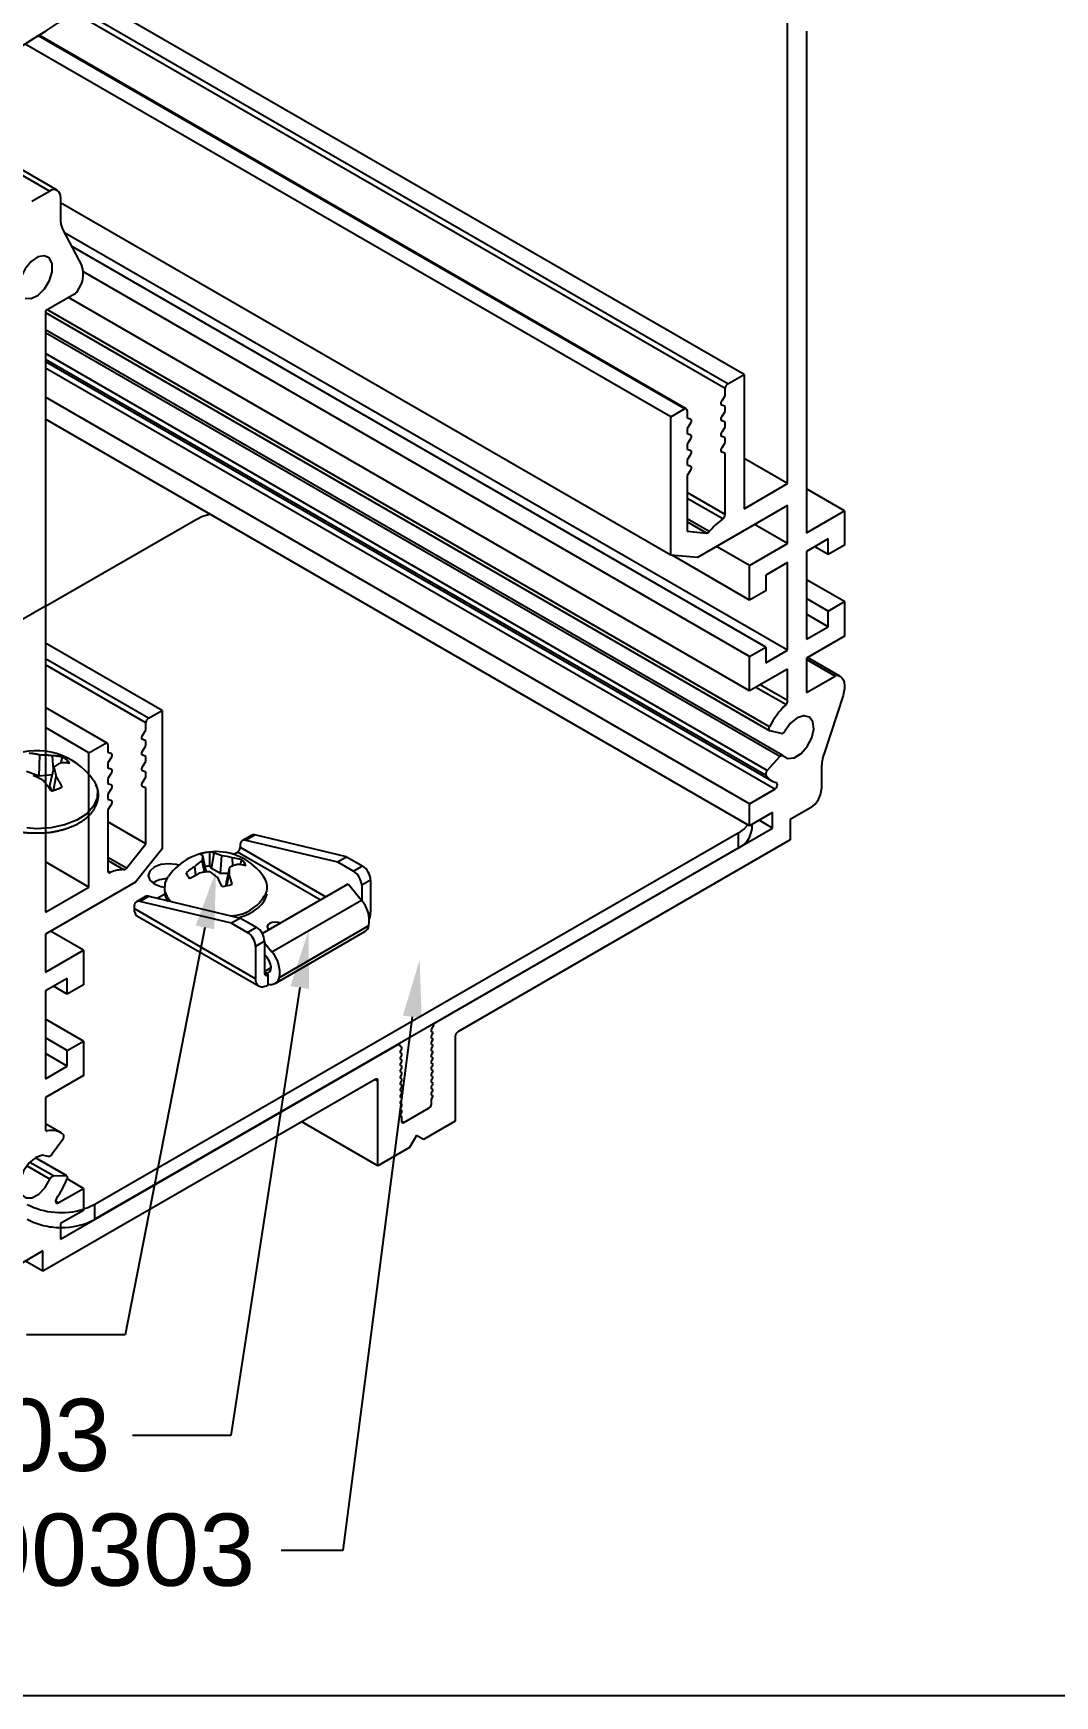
# Model space of a CAD drawing. Extents: x 0 to 10.3, y -9.7 to 0.1.
# Drawn here: x 2.489 to 5.151, y -9.701 to -5.369 of the extents above; entities that cross this region are included whole.
import ezdxf
from ezdxf import colors
from ezdxf.entities.mleader import LeaderData, LeaderLine
from ezdxf.math import Vec2, Vec3

# ---------------------------------------------------------------- set-up
doc = ezdxf.new("R2010")
doc.units = 0
doc.header["$LTSCALE"] = 0.5
doc.header["$MEASUREMENT"] = 0
doc.linetypes.add('DASHED', pattern=[0.75, 0.5, -0.25])
for name, color, linetype in [('Brackets', 181, 'CONTINUOUS'), ('Dimension', 10, 'CONTINUOUS'), ('FAB DWG', 221, 'CONTINUOUS'), ('Hardware', 242, 'CONTINUOUS'), ('Housing', 150, 'CONTINUOUS')]:
    doc.layers.add(name, color=color, linetype=linetype)
doc.layers.add('Text-Unprinted', color=131, linetype='CONTINUOUS', plot=False)
doc.styles.get("Standard").update_dxf_attribs({"font": 'arial.ttf'})

msp = doc.modelspace()

# ---------------------------------------------------------------- linework, layer by layer
at = {"layer": 'Brackets', "linetype": 'Continuous', "lineweight": 25, "transparency": 16777216}
for p, q in [((2.5207, -6.8623), (2.9113, -6.6368)), ((4.3622, -7.4412), (4.3622, -7.4302)), ((4.3255, -7.4532), (2.6497, -8.4206)), ((4.3255, -7.4922), (2.6497, -8.4596)), ((4.3255, -7.4532), (4.3255, -7.4922)), ((2.6497, -8.4596), (2.6497, -8.4206))]:
    msp.add_line(p, q, dxfattribs=at)
at = {"layer": 'Brackets', "linetype": 'DASHED', "ltscale": 0.5, "transparency": 16777216}
msp.add_line((2.5207, -6.8623), (1.2355, -7.6042), dxfattribs=at)
at = {"layer": 'Brackets', "linetype": 'Continuous', "lineweight": 25, "transparency": 16777216, "flags": 128}
for points in [[(2.9113, -6.6368), (2.9303, -6.6278), (2.9488, -6.6219)], [(4.3513, -7.4315), (4.3411, -7.4422), (4.3255, -7.4532)], [(2.8674, -7.5372), (2.8616, -7.5355), (2.8413, -7.5332), (2.821, -7.5355), (2.8039, -7.5422), (2.7924, -7.5521), (2.7883, -7.5638), (2.7924, -7.5755), (2.8039, -7.5854), (2.821, -7.5921), (2.8314, -7.5938)], [(2.6497, -8.4206), (2.6308, -8.4296), (2.6196, -8.4334)]]:
    msp.add_lwpolyline(points, dxfattribs=at)
at = {"layer": 'Brackets', "linetype": 'Continuous', "lineweight": 25, "transparency": 16777216}
for centre, radius, start, end in [((4.2996, -7.4349), 0.0629, 294.3747, 354.3052), ((2.8377, -7.6407), 0.0684, 90.3473, 122.9351), ((2.562, -8.2919), 0.1893, 269.2563, 297.6062)]:
    msp.add_arc(centre, radius, start, end, dxfattribs=at)
at = {"layer": 'Brackets', "linetype": 'DASHED', "lineweight": 25, "transparency": 16777216}
for centre, radius, start, end in [((2.5619, -8.2474), 0.1947, 242.7967, 287.2355), ((2.5613, -8.289), 0.1921, 242.6097, 269.4732)]:
    msp.add_arc(centre, radius, start, end, dxfattribs=at)
at = {"layer": 'Dimension', "transparency": 16777216}
msp.add_open_spline([(0.9811, -7.9338), (0.7884, -6.3557), (2.1709, -5.5709), (3.5535, -4.786), (3.3608, -3.208)], degree=3, dxfattribs=at)
at = {"layer": 'Hardware', "linetype": 'DASHED', "lineweight": 25, "transparency": 16777216}
for p, q in [((2.5043, -7.3052), (2.5064, -7.2501)), ((2.5417, -7.2886), (2.5389, -7.252)), ((2.5612, -7.2721), (2.5655, -7.2552)), ((2.5043, -7.3052), (2.4716, -7.2928)), ((2.5388, -7.3011), (2.5043, -7.3052)), ((2.5322, -7.329), (2.5434, -7.2815)), ((2.5419, -7.3419), (2.5489, -7.3054)), ((2.5373, -7.3432), (2.5322, -7.329))]:
    msp.add_line(p, q, dxfattribs=at)
at = {"layer": 'Hardware', "linetype": 'Continuous', "lineweight": 25, "transparency": 16777216}
for p, q in [((3.028, -7.4864), (3.028, -7.4903)), ((3.028, -7.4903), (3.251, -7.6191)), ((3.0576, -7.4592), (3.0342, -7.4727)), ((3.0666, -7.4582), (3.0432, -7.4717)), ((3.0432, -7.4717), (3.2821, -7.5284)), ((3.3055, -7.5149), (3.0666, -7.4582)), ((2.9355, -7.5553), (2.9292, -7.5243)), ((2.9385, -7.5487), (2.9306, -7.5128)), ((2.9538, -7.5451), (2.9606, -7.5059)), ((2.9767, -7.5587), (2.9805, -7.5126)), ((3.0088, -7.5388), (3.0081, -7.5177)), ((3.0107, -7.5084), (3.0209, -7.5026)), ((3.2369, -7.6272), (3.0209, -7.5026)), ((3.0278, -7.5372), (3.0326, -7.5233)), ((3.2821, -7.5284), (3.3055, -7.5149)), ((3.2821, -7.5284), (3.3236, -7.5523)), ((3.3055, -7.5149), (3.3469, -7.5389)), ((2.9125, -7.5626), (2.9101, -7.5402)), ((2.9385, -7.5487), (2.9384, -7.5549)), ((2.9538, -7.5451), (2.9492, -7.5384)), ((2.9767, -7.5587), (2.9538, -7.5451)), ((2.9971, -7.5589), (2.9767, -7.5587)), ((2.9921, -7.5811), (3.0009, -7.5422)), ((2.9937, -7.5903), (2.9996, -7.5624)), ((3.3236, -7.5523), (3.3469, -7.5389)), ((3.3681, -7.5756), (3.3448, -7.5891)), ((3.3681, -7.5756), (3.3681, -7.6597)), ((2.7811, -7.6188), (2.7577, -7.6323)), ((2.7901, -7.6179), (2.7667, -7.6313)), ((2.7901, -7.6179), (3.029, -7.6745)), ((2.8121, -7.6231), (2.8318, -7.6117)), ((2.8478, -7.6321), (2.8408, -7.6236)), ((2.9918, -7.5907), (2.9921, -7.5811)), ((3.0856, -7.7146), (3.3097, -7.5852)), ((3.3097, -7.5852), (3.3441, -7.6279)), ((3.3448, -7.5891), (3.3448, -7.6288)), ((2.7515, -7.646), (2.7515, -7.6499)), ((3.0683, -7.8328), (2.7515, -7.6499)), ((3.0056, -7.688), (2.7667, -7.6313)), ((3.1107, -7.7626), (3.3441, -7.6279)), ((2.7604, -7.6696), (3.0772, -7.8525)), ((3.029, -7.6745), (3.0056, -7.688)), ((3.0056, -7.688), (3.0471, -7.7119)), ((3.029, -7.6745), (3.0704, -7.6985)), ((3.0471, -7.7119), (3.0704, -7.6985)), ((3.1195, -7.8447), (3.3529, -7.71)), ((3.1305, -7.8291), (3.3638, -7.6944)), ((3.0916, -7.7352), (3.0683, -7.7487)), ((3.0683, -7.7487), (3.0683, -7.8328)), ((3.0916, -7.7352), (3.0916, -7.8193)), ((3.0916, -7.7388), (3.1107, -7.7626)), ((3.0991, -7.7792), (3.0916, -7.77)), ((3.0916, -7.8136), (3.1086, -7.8038)), ((3.0916, -7.8161), (3.1015, -7.8218)), ((3.0916, -7.8193), (3.0987, -7.8234)), ((3.1015, -7.8218), (3.0987, -7.8234)), ((3.1015, -7.8467), (3.1015, -7.8218)), ((3.1015, -7.8486), (3.1015, -7.8467))]:
    msp.add_line(p, q, dxfattribs=at)
at = {"layer": 'Hardware', "linetype": 'DASHED', "lineweight": 25, "transparency": 16777216, "flags": 128}
for points in [[(2.6455, -7.3152), (2.6473, -7.3178), (2.652, -7.3267)], [(2.652, -7.3267), (2.6561, -7.3394), (2.6558, -7.3616), (2.6463, -7.3831), (2.6282, -7.4027), (2.6024, -7.4192), (2.5706, -7.4316), (2.5345, -7.4393), (2.4963, -7.4418), (2.4582, -7.4389), (2.4224, -7.4309), (2.3909, -7.4181), (2.3657, -7.4014), (2.3481, -7.3817), (2.3396, -7.3618)]]:
    msp.add_lwpolyline(points, dxfattribs=at)
at = {"layer": 'Hardware', "linetype": 'Continuous', "lineweight": 25, "transparency": 16777216, "flags": 128}
for points in [[(3.0432, -7.4717), (3.04, -7.4713), (3.0371, -7.4716), (3.0345, -7.4725), (3.0322, -7.4742), (3.0304, -7.4765), (3.0291, -7.4793), (3.0283, -7.4827), (3.028, -7.4864)], [(2.832, -7.6027), (2.8327, -7.5839), (2.8409, -7.5664)], [(2.8408, -7.6236), (2.8322, -7.6041), (2.832, -7.6027)], [(2.7667, -7.6313), (2.7636, -7.6309), (2.7606, -7.6312), (2.758, -7.6322), (2.7558, -7.6338), (2.7539, -7.6361), (2.7526, -7.6389), (2.7518, -7.6423), (2.7515, -7.646)], [(3.1321, -7.6877), (3.1273, -7.6861), (3.1192, -7.6851), (3.1112, -7.6861), (3.1044, -7.6887), (3.0998, -7.6926), (3.0982, -7.6973), (3.0998, -7.7019), (3.1027, -7.7047)], [(3.0916, -7.8159), (3.0957, -7.8172), (3.1011, -7.817), (3.1054, -7.8142), (3.108, -7.8091), (3.1086, -7.8023), (3.1072, -7.7945), (3.1039, -7.7865), (3.0991, -7.7792)]]:
    msp.add_lwpolyline(points, dxfattribs=at)
at = {"layer": 'Hardware', "linetype": 'DASHED', "lineweight": 25, "transparency": 16777216}
for centre, radius, start, end in [((2.4977, -7.419), 0.1806, 35.088, 111.3755), ((2.4685, -7.3884), 0.1434, 74.6756, 86.0791), ((2.5116, -7.4351), 0.1851, 81.5328, 91.6109), ((2.5383, -7.3697), 0.1177, 76.6383, 89.7204), ((2.6162, -7.3756), 0.1189, 117.8904, 127.7439), ((2.569, -7.3811), 0.1109, 82.0562, 94.3548), ((2.5331, -7.3123), 0.0657, 38.7698, 60.4045), ((2.3753, -7.5486), 0.2707, 58.4337, 65.1852), ((2.1809, -7.5905), 0.4327, 34.8096, 39.0403), ((2.2856, -7.354), 0.2678, 10.4558, 15.7047), ((2.3354, -7.4407), 0.2528, 25.3066, 32.3459), ((2.5086, -7.2321), 0.1147, 283.9282, 298.8228)]:
    msp.add_arc(centre, radius, start, end, dxfattribs=at)
at = {"layer": 'Hardware', "linetype": 'Continuous', "lineweight": 25, "transparency": 16777216}
for centre, radius, start, end in [((3.0127, -7.4896), 0.0154, 302.6055, 357.3945), ((3.0632, -7.4696), 0.0119, 73.7531, 118.6191), ((2.9651, -7.6524), 0.151, 34.7003, 145.2997), ((3.017, -7.6499), 0.1532, 124.9321, 134.2285), ((2.9625, -7.6204), 0.1186, 96.4605, 109.4008), ((2.9168, -7.5285), 0.0209, 48.7469, 72.2944), ((3.0247, -7.5294), 0.0956, 169.9763, 176.9767), ((2.9473, -7.5307), 0.0282, 61.8106, 86.0907), ((2.9403, -7.5989), 0.0952, 65.0155, 77.6836), ((2.9644, -7.6771), 0.1653, 74.6698, 84.4008), ((3.0528, -7.6517), 0.1213, 105.6861, 115.3532), ((2.9926, -7.6409), 0.1242, 71.2077, 82.8199), ((3.0132, -7.6618), 0.127, 76.4612, 86.9182), ((3.0071, -7.5519), 0.0383, 20.7624, 48.3657), ((3.0014, -7.6907), 0.1761, 121.2179, 130.4158), ((2.923, -7.5431), 0.0383, 200.7624, 228.3657), ((3.0263, -7.7652), 0.2324, 116.6604, 123.6465), ((2.9623, -7.7605), 0.2069, 93.5092, 101.2152), ((2.9632, -7.6348), 0.0973, 98.2772, 105.7196), ((2.8168, -7.7465), 0.2339, 49.2337, 55.3971), ((2.4572, -7.8363), 0.5777, 24.9649, 27.5252), ((2.3665, -7.5108), 0.6352, 355.3392, 357.17), ((2.7493, -7.6528), 0.2661, 14.4394, 19.8652), ((3.0486, -7.5956), 0.05, 350.0379, 35.6498), ((3.2987, -7.5912), 0.0461, 2.6055, 57.3945), ((3.3221, -7.5777), 0.0461, 2.6055, 57.3945), ((2.7868, -7.6293), 0.0119, 73.7531, 118.6191), ((2.9676, -7.4746), 0.1186, 276.4605, 289.4008), ((3.0002, -7.5628), 0.1061, 272.2795, 337.0579), ((3.2824, -7.6824), 0.0823, 351.6238, 41.4765), ((3.0456, -7.7373), 0.0461, 2.6055, 57.3945), ((3.3402, -7.6895), 0.0241, 301.5853, 348.2063), ((3.0223, -7.7508), 0.0461, 2.6055, 57.3945), ((3.0491, -7.8171), 0.0823, 351.6238, 41.4765), ((3.096, -7.82), 0.00437, 170.786, 309.2033), ((3.1081, -7.8248), 0.0229, 253.4234, 349.1144)]:
    msp.add_arc(centre, radius, start, end, dxfattribs=at)
at = {"layer": 'Hardware', "linetype": 'DASHED', "lineweight": 25, "transparency": 16777216}
for points, knots in [([(2.3377, -7.3639), (2.3377, -7.3646), (2.3376, -7.3729), (2.3451, -7.3881), (2.3598, -7.4078), (2.3821, -7.4249), (2.4101, -7.4387), (2.4429, -7.4481), (2.4709, -7.4528), (2.4874, -7.4526), (2.4918, -7.4526)], [0, 0, 0, 0, 0.01496, 0.16272, 0.311769, 0.466195, 0.624366, 0.783273, 0.94184, 1, 1, 1, 1]), ([(2.4918, -7.4526), (2.4995, -7.4528), (2.5192, -7.4533), (2.5505, -7.4486), (2.5835, -7.4394), (2.6124, -7.4255), (2.6357, -7.4078), (2.6519, -7.3867), (2.6593, -7.3635), (2.6592, -7.3432), (2.6538, -7.3321), (2.6519, -7.3282)], [0, 0, 0, 0, 0.077631, 0.200441, 0.323593, 0.447426, 0.572155, 0.696978, 0.818793, 0.935358, 1, 1, 1, 1])]:
    msp.add_open_spline(points, degree=3, knots=knots, dxfattribs=at)
at = {"layer": 'Hardware', "linetype": 'Continuous', "lineweight": 25, "transparency": 16777216}
for points, knots in [([(2.9492, -7.5384), (2.9492, -7.5323), (2.9492, -7.5203), (2.9492, -7.5084), (2.9492, -7.5026)], [0, 0, 0, 0, 0.5142472, 1, 1, 1, 1]), ([(2.8962, -7.5721), (2.8957, -7.5713), (2.8927, -7.5662), (2.8897, -7.561), (2.8872, -7.5567)], [0, 0, 0, 0, 0.152115, 1, 1, 1, 1]), ([(2.8316, -7.6082), (2.8316, -7.6098), (2.8318, -7.6181), (2.8368, -7.6258), (2.8408, -7.632)], [0, 0, 0, 0, 0.183162, 1, 1, 1, 1]), ([(3.0256, -7.673), (3.0343, -7.6701), (3.0528, -7.6638), (3.075, -7.649), (3.0918, -7.6313), (3.0965, -7.6176), (3.0987, -7.6113)], [0, 0, 0, 0, 0.234968, 0.499736, 0.766183, 1, 1, 1, 1]), ([(2.7515, -7.6499), (2.7519, -7.6536), (2.7526, -7.661), (2.7563, -7.6675), (2.7598, -7.6688), (2.7607, -7.6691)], [0, 0, 0, 0, 0.429663, 0.859326, 1, 1, 1, 1]), ([(3.3643, -7.6784), (3.3648, -7.6772), (3.3674, -7.6707), (3.3678, -7.6646), (3.3681, -7.6597)], [0, 0, 0, 0, 0.195618, 1, 1, 1, 1]), ([(3.1015, -7.8486), (3.0975, -7.8508), (3.0912, -7.8543), (3.0835, -7.8547), (3.0781, -7.8533), (3.0737, -7.8501), (3.0695, -7.844), (3.0688, -7.8372), (3.0683, -7.8328)], [0, 0, 0, 0, 0.2381325, 0.3675078, 0.5, 0.6324922, 0.7618675, 1, 1, 1, 1])]:
    msp.add_open_spline(points, degree=3, knots=knots, dxfattribs=at)
at = {"layer": 'Housing', "linetype": 'Continuous', "lineweight": 25, "transparency": 16777216}
for p, q in [((4.4546, -6.5427), (4.4546, -4.9762)), ((4.3412, -6.2583), (2.6458, -5.2796)), ((4.2917, -6.2951), (2.5945, -5.3153)), ((4.2988, -6.2828), (2.6074, -5.3064)), ((4.5041, -5.3641), (4.5041, -6.6706)), ((4.1503, -6.3685), (2.4678, -5.3973)), ((4.1857, -6.3481), (2.5018, -5.376)), ((4.1907, -6.3476), (2.5045, -5.3742)), ((2.5313, -5.7804), (2.1697, -5.5716)), ((2.5513, -5.7784), (2.1815, -5.5649)), ((2.4853, -5.8069), (2.5313, -5.7804)), ((2.5595, -5.7967), (2.5595, -5.8508)), ((4.1503, -6.7291), (2.5595, -5.8108)), ((2.5662, -5.8815), (2.6157, -5.9755)), ((4.4546, -6.9768), (2.5701, -5.8889)), ((4.398, -6.9686), (2.5886, -5.924)), ((4.3556, -6.9931), (2.6196, -5.9909)), ((2.5951, -6.0497), (2.5207, -6.0927)), ((4.3556, -7.0829), (2.5805, -6.0581)), ((2.5207, -6.0927), (2.5207, -7.6591)), ((2.5207, -6.0971), (4.4083, -7.1868)), ((4.4078, -7.176), (2.5259, -6.0896)), ((4.442, -7.251), (2.5207, -6.1419)), ((4.434, -7.254), (2.5207, -6.1495)), ((4.4017, -7.2899), (2.5207, -6.204)), ((4.3986, -7.3032), (2.5207, -6.2191)), ((2.5207, -6.2245), (4.4136, -7.3172)), ((4.421, -7.3391), (2.5207, -6.242)), ((4.2988, -6.2828), (4.3412, -6.2583)), ((4.3412, -6.2583), (4.3412, -6.6081)), ((4.3556, -7.3769), (2.5207, -6.3176)), ((4.2839, -6.326), (4.2917, -6.3138)), ((4.2917, -6.3138), (4.2917, -6.2951)), ((4.1503, -6.3685), (4.1857, -6.3481)), ((4.1928, -6.3522), (4.1928, -6.371)), ((4.2917, -6.3416), (4.2839, -6.3385)), ((4.2839, -6.3668), (4.2917, -6.3547)), ((4.2917, -6.3547), (4.2917, -6.3416)), ((4.3556, -7.434), (2.5207, -6.3747)), ((4.1503, -6.7291), (4.1503, -6.3685)), ((4.1928, -6.371), (4.2006, -6.3741)), ((4.2006, -6.3866), (4.1928, -6.3988)), ((4.1928, -6.3988), (4.1928, -6.4118)), ((4.2917, -6.3824), (4.2839, -6.3793)), ((4.2839, -6.4077), (4.2917, -6.3955)), ((4.2917, -6.3955), (4.2917, -6.3824)), ((4.1928, -6.4118), (4.2006, -6.4149)), ((4.2006, -6.4274), (4.1928, -6.4396)), ((4.1928, -6.4396), (4.1928, -6.4526)), ((4.1928, -6.4526), (4.2006, -6.4557)), ((4.2917, -6.4233), (4.2839, -6.4202)), ((4.2839, -6.4485), (4.2917, -6.4363)), ((4.2917, -6.4363), (4.2917, -6.4233)), ((4.2006, -6.4682), (4.1928, -6.4804)), ((4.1928, -6.4804), (4.1928, -6.4935)), ((4.1928, -6.4935), (4.2006, -6.4966)), ((4.2917, -6.4641), (4.2839, -6.461)), ((4.2917, -6.623), (4.2917, -6.4641)), ((4.4546, -6.5427), (4.3412, -6.4773)), ((4.2006, -6.5091), (4.1928, -6.5212)), ((4.1928, -6.5212), (4.1928, -6.6669)), ((4.2917, -6.623), (4.1928, -6.5659)), ((4.2855, -6.6347), (4.1928, -6.5811)), ((4.3412, -6.6081), (4.4546, -6.5427)), ((4.6031, -6.6134), (4.5041, -6.5563)), ((4.4546, -6.5998), (4.2199, -6.7354)), ((4.4546, -6.6991), (4.4546, -6.5998)), ((4.5041, -6.6706), (4.6031, -6.6134)), ((4.6031, -6.6134), (4.6031, -6.7032)), ((4.2506, -6.6677), (4.1928, -6.6343)), ((4.2437, -6.6715), (4.1928, -6.6421)), ((4.1928, -6.6669), (4.2437, -6.6715)), ((4.4546, -6.6991), (4.3686, -6.6495)), ((4.3556, -6.7563), (4.2696, -6.7066)), ((4.3556, -6.7563), (4.4546, -6.6991)), ((4.5607, -6.6869), (4.5041, -6.7196)), ((4.5607, -6.7277), (4.5253, -6.7073)), ((4.5607, -6.7277), (4.5607, -6.6869)), ((4.6031, -6.7032), (4.5607, -6.7277)), ((4.2199, -6.7354), (4.1503, -6.7291)), ((4.3556, -6.8461), (4.1535, -6.7294)), ((4.3556, -6.8461), (4.3556, -6.7563)), ((4.4546, -6.7481), (4.398, -6.7808)), ((4.4546, -6.9768), (4.4546, -6.7481)), ((4.5041, -6.7196), (4.5041, -6.9482)), ((4.398, -6.7808), (4.398, -6.8216)), ((4.6031, -6.8502), (4.5041, -6.7931)), ((4.398, -6.8216), (4.3556, -6.8461)), ((4.5607, -6.8747), (4.5041, -6.8421)), ((4.5607, -6.9155), (4.5041, -6.8829)), ((4.5607, -6.8747), (4.6031, -6.8502)), ((4.5607, -6.9155), (4.5607, -6.8747)), ((4.6031, -6.8502), (4.6031, -6.94)), ((4.5041, -6.9482), (4.5607, -6.9155)), ((2.8249, -7.1337), (2.5207, -6.958)), ((4.3556, -6.9931), (4.398, -6.9686)), ((4.398, -6.9686), (4.398, -7.0094)), ((4.6031, -6.94), (4.5041, -6.9972)), ((2.7896, -7.1541), (2.5207, -6.9989)), ((2.7825, -7.1663), (2.5207, -7.0152)), ((4.3556, -7.0829), (4.3556, -6.9931)), ((4.398, -7.0094), (4.4546, -6.9768)), ((4.5041, -6.9972), (4.5041, -7.087)), ((4.5785, -7.044), (4.5041, -7.0011)), ((4.5875, -7.0425), (4.5065, -6.9958)), ((4.5907, -7.044), (4.5068, -6.9956)), ((4.4546, -7.0258), (4.3556, -7.0829)), ((4.4546, -7.1081), (4.4546, -7.0258)), ((4.5041, -7.087), (4.5785, -7.044)), ((4.4498, -7.1186), (4.3717, -7.0736)), ((4.4546, -7.1081), (4.3833, -7.0669)), ((4.5991, -7.0945), (4.5496, -7.2457)), ((2.6814, -7.2189), (2.5207, -7.1261)), ((2.7896, -7.1541), (2.8249, -7.1337)), ((2.8249, -7.1337), (2.8249, -7.4943)), ((2.634, -7.2439), (2.5207, -7.1785)), ((2.7746, -7.1973), (2.7825, -7.1851)), ((2.7825, -7.1851), (2.7825, -7.1663)), ((4.4383, -7.1939), (4.4092, -7.1871)), ((2.634, -7.2439), (2.6764, -7.2194)), ((2.6835, -7.2235), (2.6835, -7.2423)), ((2.7825, -7.2129), (2.7746, -7.2098)), ((2.7746, -7.2381), (2.7825, -7.2259)), ((2.7825, -7.2259), (2.7825, -7.2129)), ((2.634, -7.5937), (2.634, -7.2439)), ((2.6835, -7.2423), (2.6914, -7.2453)), ((2.6914, -7.2579), (2.6835, -7.27)), ((2.6835, -7.27), (2.6835, -7.2831)), ((2.7825, -7.2537), (2.7746, -7.2506)), ((2.7746, -7.2789), (2.7825, -7.2668)), ((2.7825, -7.2668), (2.7825, -7.2537)), ((4.4017, -7.2899), (4.434, -7.254)), ((2.6835, -7.2831), (2.6914, -7.2862)), ((2.6914, -7.2987), (2.6835, -7.3109)), ((2.6835, -7.3109), (2.6835, -7.3239)), ((2.7825, -7.2945), (2.7746, -7.2914)), ((2.7746, -7.3198), (2.7825, -7.3076)), ((2.7825, -7.3076), (2.7825, -7.2945)), ((4.543, -7.284), (4.543, -7.3381)), ((2.6835, -7.3239), (2.6914, -7.327)), ((2.6914, -7.3395), (2.6835, -7.3517)), ((2.6835, -7.3517), (2.6835, -7.3647)), ((2.7825, -7.3354), (2.7746, -7.3323)), ((2.7825, -7.4811), (2.7825, -7.3354)), ((4.3556, -7.3769), (4.421, -7.3391)), ((2.6835, -7.3647), (2.6914, -7.3678)), ((2.6914, -7.3803), (2.6835, -7.3925)), ((2.6835, -7.3925), (2.6835, -7.5514)), ((4.3556, -7.434), (4.3556, -7.3769)), ((4.4157, -7.3993), (4.3556, -7.434)), ((4.4157, -7.4402), (4.4157, -7.3993)), ((4.5147, -7.3871), (4.461, -7.4181)), ((2.7825, -7.4811), (2.6835, -7.4239)), ((3.5349, -7.9486), (4.4157, -7.4402)), ((4.4157, -7.4402), (4.3803, -7.4197)), ((4.461, -7.4181), (4.461, -7.4712)), ((2.7315, -7.5445), (2.7825, -7.4811)), ((4.461, -7.4712), (3.5953, -7.9709)), ((2.634, -7.5937), (2.5207, -7.5283)), ((2.7315, -7.5445), (2.6835, -7.5167)), ((2.7247, -7.5486), (2.6835, -7.5248)), ((2.8249, -7.4943), (2.7554, -7.5808)), ((2.6897, -7.556), (2.6836, -7.5524)), ((2.7554, -7.5808), (2.5207, -7.7163)), ((2.5207, -7.6591), (2.634, -7.5937)), ((2.6196, -7.7584), (2.5336, -7.7088)), ((2.5207, -7.7163), (2.5207, -7.8156)), ((2.5207, -7.8156), (2.6196, -7.7584)), ((2.6196, -7.7584), (2.6196, -7.8482)), ((2.5772, -7.8319), (2.5207, -7.8646)), ((2.5772, -7.8727), (2.5772, -7.8319)), ((2.5207, -7.8646), (2.5207, -8.0932)), ((2.5772, -7.8727), (2.5419, -7.8523)), ((2.6196, -7.8482), (2.5772, -7.8727)), ((2.6196, -7.9952), (2.5207, -7.9381)), ((3.5279, -7.963), (3.531, -7.9576)), ((2.5772, -8.0197), (2.5207, -7.9871)), ((2.5595, -8.5117), (3.4403, -8.0032)), ((2.5772, -8.0197), (2.6196, -7.9952)), ((2.6196, -7.9952), (2.6196, -8.085)), ((3.4423, -8.0037), (3.441, -8.0029)), ((3.4443, -8.0075), (3.4473, -8.0095)), ((3.531, -7.974), (3.5279, -7.9721)), ((3.5279, -7.9795), (3.531, -7.974)), ((3.531, -7.9904), (3.5279, -7.9885)), ((3.5279, -7.9959), (3.531, -7.9904)), ((3.531, -8.0069), (3.5279, -8.005)), ((3.5279, -8.0124), (3.531, -8.0069)), ((3.5882, -7.9832), (3.5882, -8.2042)), ((2.5772, -8.0605), (2.5207, -8.0279)), ((2.5772, -8.0605), (2.5772, -8.0197)), ((3.4473, -8.0186), (3.4442, -8.0241)), ((3.4442, -8.0241), (3.4473, -8.026)), ((3.4473, -8.035), (3.4442, -8.0405)), ((3.4442, -8.0405), (3.4473, -8.0425)), ((3.4473, -8.0515), (3.4442, -8.057)), ((3.4442, -8.057), (3.4473, -8.0589)), ((3.531, -8.0234), (3.5279, -8.0214)), ((3.5279, -8.0289), (3.531, -8.0234)), ((3.531, -8.0398), (3.5279, -8.0379)), ((3.5279, -8.0453), (3.531, -8.0398)), ((3.531, -8.0563), (3.5279, -8.0544)), ((3.5279, -8.0618), (3.531, -8.0563)), ((3.38, -8.0952), (2.5143, -8.595)), ((2.5207, -8.0932), (2.5772, -8.0605)), ((2.6196, -8.085), (2.5207, -8.1422)), ((3.387, -8.0993), (3.38, -8.0952)), ((3.387, -8.3204), (3.387, -8.0993)), ((3.4473, -8.068), (3.4442, -8.0735)), ((3.4442, -8.0735), (3.4473, -8.0754)), ((3.4473, -8.0844), (3.4442, -8.0899)), ((3.4442, -8.0899), (3.4473, -8.0918)), ((3.531, -8.0728), (3.5279, -8.0708)), ((3.5279, -8.0782), (3.531, -8.0728)), ((3.531, -8.0892), (3.5279, -8.0873)), ((3.5279, -8.0947), (3.531, -8.0892)), ((2.5207, -8.1422), (2.5207, -8.2245)), ((3.4473, -8.1009), (3.4442, -8.1064)), ((3.4442, -8.1064), (3.4473, -8.1083)), ((3.4473, -8.1174), (3.4442, -8.1228)), ((3.4442, -8.1228), (3.4473, -8.1248)), ((3.4473, -8.1338), (3.4442, -8.1393)), ((3.4442, -8.1393), (3.4473, -8.1412)), ((3.5263, -8.1469), (3.531, -8.1386)), ((3.531, -8.1057), (3.5279, -8.1038)), ((3.5279, -8.1112), (3.531, -8.1057)), ((3.531, -8.1221), (3.5279, -8.1202)), ((3.5279, -8.1276), (3.531, -8.1221)), ((3.531, -8.1386), (3.5279, -8.1367)), ((3.4473, -8.1503), (3.4442, -8.1558)), ((3.4442, -8.1558), (3.4473, -8.1577)), ((3.4473, -8.1667), (3.4442, -8.1722)), ((3.4442, -8.1722), (3.4473, -8.1742)), ((3.4473, -8.1832), (3.4442, -8.1887)), ((3.4546, -8.2073), (3.5207, -8.1691)), ((3.5263, -8.1593), (3.5263, -8.1469)), ((2.5617, -8.2345), (2.5207, -8.2108)), ((2.5255, -8.2295), (2.521, -8.2269)), ((3.387, -8.3204), (3.1885, -8.2058)), ((3.4442, -8.1887), (3.4489, -8.1916)), ((3.4489, -8.1916), (3.4489, -8.204)), ((3.4546, -8.2073), (3.4489, -8.204)), ((3.5882, -8.2042), (3.5056, -8.2519)), ((2.566, -8.2512), (2.5369, -8.2915)), ((3.4696, -8.2727), (3.387, -8.3204)), ((3.4876, -8.2415), (3.4696, -8.2727)), ((3.5056, -8.2519), (3.4876, -8.2415)), ((3.5056, -8.2519), (3.4876, -8.2415)), ((2.5413, -8.3466), (2.4797, -8.3111)), ((2.5735, -8.3454), (2.4939, -8.2994)), ((2.5755, -8.3458), (2.4944, -8.299)), ((2.5324, -8.3547), (2.4722, -8.32)), ((2.5413, -8.3466), (2.5735, -8.3454)), ((2.6196, -8.379), (2.5769, -8.3543)), ((2.5542, -8.4168), (2.6196, -8.379)), ((2.6196, -8.379), (2.6196, -8.4362)), ((2.5542, -8.4168), (2.5471, -8.4127)), ((2.6196, -8.4362), (2.5595, -8.4709)), ((2.5595, -8.4709), (2.5595, -8.5117)), ((2.5143, -8.5419), (2.4606, -8.5729)), ((2.5143, -8.595), (2.4683, -8.5684)), ((2.5143, -8.595), (2.5143, -8.5419))]:
    msp.add_line(p, q, dxfattribs=at)
at = {"layer": 'Housing', "linetype": 'Continuous', "lineweight": 25, "transparency": 16777216, "flags": 128}
for points in [[(2.468, -6.0595), (2.4837, -6.0601), (2.5015, -6.0515), (2.5183, -6.035), (2.5314, -6.0134), (2.5385, -5.9905), (2.5384, -5.9699), (2.5312, -5.9552), (2.5181, -5.9489), (2.5012, -5.952), (2.4835, -5.964), (2.4678, -5.9828), (2.4568, -6.0054)], [(4.2839, -6.3385), (4.2828, -6.3379), (4.282, -6.3368), (4.2815, -6.3354), (4.2813, -6.3337), (4.2815, -6.3319), (4.282, -6.3299), (4.2828, -6.3279), (4.2839, -6.326)], [(4.2839, -6.3793), (4.2828, -6.3787), (4.282, -6.3776), (4.2815, -6.3762), (4.2813, -6.3746), (4.2815, -6.3727), (4.282, -6.3707), (4.2828, -6.3687), (4.2839, -6.3668)], [(4.2006, -6.3741), (4.2017, -6.3747), (4.2025, -6.3758), (4.203, -6.3772), (4.2031, -6.3789), (4.203, -6.3807), (4.2025, -6.3827), (4.2017, -6.3847), (4.2006, -6.3866)], [(4.2839, -6.4202), (4.2828, -6.4195), (4.282, -6.4184), (4.2815, -6.417), (4.2813, -6.4154), (4.2815, -6.4135), (4.282, -6.4115), (4.2828, -6.4096), (4.2839, -6.4077)], [(4.2006, -6.4149), (4.2017, -6.4156), (4.2025, -6.4166), (4.203, -6.418), (4.2031, -6.4197), (4.203, -6.4216), (4.2025, -6.4235), (4.2017, -6.4255), (4.2006, -6.4274)], [(4.2839, -6.461), (4.2828, -6.4603), (4.282, -6.4593), (4.2815, -6.4579), (4.2813, -6.4562), (4.2815, -6.4543), (4.282, -6.4524), (4.2828, -6.4504), (4.2839, -6.4485)], [(4.2006, -6.4557), (4.2017, -6.4564), (4.2025, -6.4575), (4.203, -6.4589), (4.2031, -6.4605), (4.203, -6.4624), (4.2025, -6.4644), (4.2017, -6.4663), (4.2006, -6.4682)], [(4.2006, -6.4966), (4.2017, -6.4972), (4.2025, -6.4983), (4.203, -6.4997), (4.2031, -6.5014), (4.203, -6.5032), (4.2025, -6.5052), (4.2017, -6.5072), (4.2006, -6.5091)], [(4.5875, -7.0425), (4.5925, -7.0452), (4.5967, -7.0493), (4.5999, -7.0547), (4.602, -7.0612), (4.603, -7.0686), (4.6028, -7.0768), (4.6015, -7.0855), (4.5991, -7.0945)], [(4.4429, -7.2518), (4.4555, -7.2591), (4.4721, -7.2571), (4.4899, -7.246), (4.5059, -7.2278), (4.5175, -7.2054), (4.5227, -7.1827), (4.5205, -7.1635), (4.5115, -7.151), (4.497, -7.1473), (4.4796, -7.153), (4.4621, -7.1672), (4.4476, -7.1874)], [(4.4092, -7.1871), (4.4081, -7.1867), (4.4072, -7.1858), (4.4066, -7.1847), (4.4062, -7.1832), (4.4062, -7.1816), (4.4065, -7.1798), (4.407, -7.1779), (4.4078, -7.176)], [(2.7746, -7.2098), (2.7736, -7.2091), (2.7728, -7.2081), (2.7723, -7.2067), (2.7721, -7.205), (2.7723, -7.2031), (2.7728, -7.2012), (2.7736, -7.1992), (2.7746, -7.1973)], [(2.6914, -7.2453), (2.6924, -7.246), (2.6932, -7.2471), (2.6937, -7.2485), (2.6939, -7.2501), (2.6937, -7.252), (2.6932, -7.254), (2.6924, -7.256), (2.6914, -7.2579)], [(2.7746, -7.2506), (2.7736, -7.25), (2.7728, -7.2489), (2.7723, -7.2475), (2.7721, -7.2458), (2.7723, -7.244), (2.7728, -7.242), (2.7736, -7.24), (2.7746, -7.2381)], [(4.434, -7.254), (4.4352, -7.2528), (4.4364, -7.2518), (4.4377, -7.2511), (4.4389, -7.2507), (4.4401, -7.2505), (4.4412, -7.2507), (4.4421, -7.2511), (4.4429, -7.2518)], [(2.6914, -7.2862), (2.6924, -7.2868), (2.6932, -7.2879), (2.6937, -7.2893), (2.6939, -7.291), (2.6937, -7.2928), (2.6932, -7.2948), (2.6924, -7.2968), (2.6914, -7.2987)], [(2.7746, -7.2914), (2.7736, -7.2908), (2.7728, -7.2897), (2.7723, -7.2883), (2.7721, -7.2867), (2.7723, -7.2848), (2.7728, -7.2828), (2.7736, -7.2808), (2.7746, -7.2789)], [(2.7746, -7.3323), (2.7736, -7.3316), (2.7728, -7.3305), (2.7723, -7.3292), (2.7721, -7.3275), (2.7723, -7.3256), (2.7728, -7.3236), (2.7736, -7.3217), (2.7746, -7.3198)], [(2.6914, -7.327), (2.6924, -7.3277), (2.6932, -7.3287), (2.6937, -7.3301), (2.6939, -7.3318), (2.6937, -7.3337), (2.6932, -7.3356), (2.6924, -7.3376), (2.6914, -7.3395)], [(4.421, -7.3391), (4.4232, -7.3374), (4.4252, -7.3351), (4.4268, -7.3324), (4.4278, -7.3295), (4.4281, -7.3268), (4.4278, -7.3245), (4.4267, -7.3228), (4.4252, -7.3219)], [(2.6914, -7.3678), (2.6924, -7.3685), (2.6932, -7.3696), (2.6937, -7.371), (2.6939, -7.3726), (2.6937, -7.3745), (2.6932, -7.3765), (2.6924, -7.3784), (2.6914, -7.3803)], [(2.6835, -7.5514), (2.6836, -7.5528), (2.684, -7.5541), (2.6845, -7.5551), (2.6853, -7.5558), (2.6862, -7.5563), (2.6873, -7.5565), (2.6885, -7.5564), (2.6897, -7.556)], [(3.5279, -7.9721), (3.5273, -7.9715), (3.5268, -7.9707), (3.5265, -7.9696), (3.5264, -7.9685), (3.5265, -7.9672), (3.5268, -7.9658), (3.5273, -7.9644), (3.5279, -7.963)], [(3.4473, -8.0095), (3.448, -8.0101), (3.4485, -8.0109), (3.4488, -8.012), (3.4489, -8.0132), (3.4488, -8.0145), (3.4485, -8.0158), (3.448, -8.0172), (3.4473, -8.0186)], [(3.5279, -7.9885), (3.5272, -7.9879), (3.5267, -7.9871), (3.5264, -7.9861), (3.5263, -7.9849), (3.5264, -7.9836), (3.5267, -7.9822), (3.5272, -7.9808), (3.5279, -7.9795)], [(3.5279, -8.005), (3.5272, -8.0044), (3.5267, -8.0036), (3.5264, -8.0025), (3.5263, -8.0014), (3.5264, -8.0001), (3.5267, -7.9987), (3.5272, -7.9973), (3.5279, -7.9959)], [(3.5279, -8.0214), (3.5272, -8.0209), (3.5267, -8.02), (3.5264, -8.019), (3.5263, -8.0178), (3.5264, -8.0165), (3.5267, -8.0152), (3.5272, -8.0138), (3.5279, -8.0124)], [(3.4473, -8.026), (3.448, -8.0266), (3.4485, -8.0274), (3.4488, -8.0284), (3.4489, -8.0296), (3.4488, -8.0309), (3.4485, -8.0323), (3.448, -8.0337), (3.4473, -8.035)], [(3.4473, -8.0425), (3.448, -8.0431), (3.4485, -8.0439), (3.4488, -8.0449), (3.4489, -8.0461), (3.4488, -8.0474), (3.4485, -8.0488), (3.448, -8.0501), (3.4473, -8.0515)], [(3.5279, -8.0379), (3.5272, -8.0373), (3.5267, -8.0365), (3.5264, -8.0355), (3.5263, -8.0343), (3.5264, -8.033), (3.5267, -8.0316), (3.5272, -8.0302), (3.5279, -8.0289)], [(3.5279, -8.0544), (3.5272, -8.0538), (3.5267, -8.053), (3.5264, -8.0519), (3.5263, -8.0508), (3.5264, -8.0495), (3.5267, -8.0481), (3.5272, -8.0467), (3.5279, -8.0453)], [(3.4473, -8.0589), (3.448, -8.0595), (3.4485, -8.0603), (3.4488, -8.0614), (3.4489, -8.0625), (3.4488, -8.0638), (3.4485, -8.0652), (3.448, -8.0666), (3.4473, -8.068)], [(3.4473, -8.0754), (3.448, -8.076), (3.4485, -8.0768), (3.4488, -8.0778), (3.4489, -8.079), (3.4488, -8.0803), (3.4485, -8.0817), (3.448, -8.0831), (3.4473, -8.0844)], [(3.4473, -8.0918), (3.448, -8.0924), (3.4485, -8.0933), (3.4488, -8.0943), (3.4489, -8.0955), (3.4488, -8.0968), (3.4485, -8.0981), (3.448, -8.0995), (3.4473, -8.1009)], [(3.5279, -8.0708), (3.5272, -8.0702), (3.5267, -8.0694), (3.5264, -8.0684), (3.5263, -8.0672), (3.5264, -8.0659), (3.5267, -8.0645), (3.5272, -8.0631), (3.5279, -8.0618)], [(3.5279, -8.0873), (3.5272, -8.0867), (3.5267, -8.0859), (3.5264, -8.0849), (3.5263, -8.0837), (3.5264, -8.0824), (3.5267, -8.081), (3.5272, -8.0796), (3.5279, -8.0782)], [(3.5279, -8.1038), (3.5272, -8.1032), (3.5267, -8.1023), (3.5264, -8.1013), (3.5263, -8.1001), (3.5264, -8.0988), (3.5267, -8.0975), (3.5272, -8.0961), (3.5279, -8.0947)], [(3.4473, -8.1083), (3.448, -8.1089), (3.4485, -8.1097), (3.4488, -8.1107), (3.4489, -8.1119), (3.4488, -8.1132), (3.4485, -8.1146), (3.448, -8.116), (3.4473, -8.1174)], [(3.4473, -8.1248), (3.448, -8.1254), (3.4485, -8.1262), (3.4488, -8.1272), (3.4489, -8.1284), (3.4488, -8.1297), (3.4485, -8.1311), (3.448, -8.1325), (3.4473, -8.1338)], [(3.4473, -8.1412), (3.448, -8.1418), (3.4485, -8.1426), (3.4488, -8.1437), (3.4489, -8.1448), (3.4488, -8.1461), (3.4485, -8.1475), (3.448, -8.1489), (3.4473, -8.1503)], [(3.5279, -8.1202), (3.5272, -8.1196), (3.5267, -8.1188), (3.5264, -8.1178), (3.5263, -8.1166), (3.5264, -8.1153), (3.5267, -8.1139), (3.5272, -8.1125), (3.5279, -8.1112)], [(3.5279, -8.1367), (3.5272, -8.1361), (3.5267, -8.1353), (3.5264, -8.1342), (3.5263, -8.1331), (3.5264, -8.1318), (3.5267, -8.1304), (3.5272, -8.129), (3.5279, -8.1276)], [(3.4473, -8.1577), (3.448, -8.1583), (3.4485, -8.1591), (3.4488, -8.1601), (3.4489, -8.1613), (3.4488, -8.1626), (3.4485, -8.164), (3.448, -8.1654), (3.4473, -8.1667)], [(3.4473, -8.1742), (3.448, -8.1748), (3.4485, -8.1756), (3.4488, -8.1766), (3.4489, -8.1778), (3.4488, -8.1791), (3.4485, -8.1804), (3.448, -8.1818), (3.4473, -8.1832)], [(2.5207, -8.2245), (2.5207, -8.2258), (2.521, -8.2268), (2.5214, -8.2278), (2.522, -8.2285), (2.5227, -8.2291), (2.5235, -8.2295), (2.5245, -8.2296), (2.5255, -8.2295)], [(2.5277, -8.2957), (2.5131, -8.2923), (2.4956, -8.2983), (2.4782, -8.3127), (2.4638, -8.3331), (2.4547, -8.3561), (2.4526, -8.3778), (2.4577, -8.3945), (2.4693, -8.4035), (2.4854, -8.4032), (2.5032, -8.3937), (2.5198, -8.3766), (2.5324, -8.3547)], [(2.5369, -8.2915), (2.5358, -8.2929), (2.5346, -8.2941), (2.5334, -8.295), (2.5321, -8.2957), (2.5309, -8.2962), (2.5297, -8.2963), (2.5286, -8.2962), (2.5277, -8.2957)], [(2.5735, -8.3454), (2.5748, -8.3455), (2.5758, -8.346), (2.5767, -8.3469), (2.5773, -8.3481), (2.5776, -8.3496), (2.5776, -8.3513), (2.5772, -8.3531), (2.5767, -8.355)], [(2.5501, -8.4044), (2.5485, -8.4071), (2.5475, -8.4099), (2.5471, -8.4127), (2.5475, -8.415), (2.5485, -8.4167), (2.55, -8.4176), (2.552, -8.4176), (2.5542, -8.4168)]]:
    msp.add_lwpolyline(points, dxfattribs=at)
at = {"layer": 'Housing', "linetype": 'Continuous', "lineweight": 25, "transparency": 16777216}
for centre, radius, start, end in [((2.5423, -5.7939), 0.0175, 350.786, 129.2033), ((2.6255, -5.8526), 0.066, 178.4318, 205.9359), ((2.5485, -5.9972), 0.0706, 321.867, 17.948), ((2.5805, -6.026), 0.0279, 301.6332, 327.6997), ((4.3071, -6.2958), 0.0154, 122.6055, 177.3945), ((4.1884, -6.3515), 0.00437, 350.786, 129.2033), ((4.2762, -6.6222), 0.0156, 306.9071, 357.146), ((4.2432, -6.6626), 0.00894, 273.0592, 325.2989), ((4.4, -6.7911), 0.1937, 126.1966, 140.4388), ((4.5846, -7.053), 0.0108, 74.6499, 124.2174), ((4.6015, -7.2736), 0.2169, 134.4052, 153.2736), ((4.439, -7.1073), 0.0157, 313.6808, 357.0882), ((2.7978, -7.167), 0.0154, 122.6055, 177.3945), ((4.4381, -7.1837), 0.0102, 271.302, 338.5476), ((2.6792, -7.2228), 0.00437, 350.786, 129.2033), ((4.6676, -7.2858), 0.1247, 161.2194, 179.1697), ((4.4101, -7.2989), 0.0122, 132.7878, 200.4817), ((4.4362, -7.2779), 0.0453, 213.8871, 255.8736), ((4.4816, -7.3353), 0.0615, 302.6055, 357.3945), ((2.7234, -7.6289), 0.0804, 89.1093, 114.7902), ((2.7238, -7.5392), 0.00936, 275.5025, 326.1021), ((3.5457, -7.9587), 0.0147, 136.8276, 175.8353), ((3.4404, -8.0071), 0.00386, 353.9616, 91.4015), ((3.6036, -7.9839), 0.0154, 122.6055, 177.3945), ((3.3827, -8.0986), 0.00437, 350.786, 129.2033), ((3.5141, -8.1588), 0.0123, 302.6061, 357.3942), ((2.537, -8.2781), 0.05, 52.5342, 103.3378), ((3.4524, -8.2046), 0.00349, 170.7896, 309.2052), ((2.5587, -8.2439), 0.0103, 315.3181, 32.2571), ((2.544, -8.3586), 0.0123, 102.8484, 161.629), ((2.3667, -8.2738), 0.2251, 324.555, 338.863)]:
    msp.add_arc(centre, radius, start, end, dxfattribs=at)
at = {"layer": 'Text-Unprinted', "ltscale": 0.5, "transparency": 16777216}
msp.add_lwpolyline([(0, 0), (10.3017, 0), (10.3017, -9.701), (0, -9.701)], close=True, dxfattribs=at)

# ---------------------------------------------------------------- leaders
at = {"layer": 'FAB DWG', "transparency": 16777216}
ml = msp.add_multileader_mtext('Standard', dxfattribs=at)
ml.set_content('HW63214', color=256)
ml.set_leader_properties()
ml.build(insert=Vec2(0, 0))
ml.multileader.update_dxf_attribs({"dogleg_length": 0.36, "arrow_head_size": 0.15})
ctx = ml.context
ctx.base_point, ctx.char_height, ctx.arrow_head_size, ctx.landing_gap_size, ctx.plane_origin = Vec3(1.1572, -8.7605), 0.188, 0.15, 0.09, Vec3(5.4679, -5.2283)
notes = []
notes.append((ctx, [(1, (1, 1, 0), (2.7283, -8.7605), (-1, 0), 0.257, [(0, [(2.9653, -7.5519)], 0, [])])]))
ctx.mtext.insert, ctx.mtext.width, ctx.mtext.defined_height, ctx.mtext.flow_direction = Vec3(1.2472, -8.6649), 2.307685, 0.426, 5
ml = msp.add_multileader_mtext('Standard', dxfattribs=at)
ml.set_content('HW00003', color=256)
ml.set_leader_properties()
ml.build(insert=Vec2(0, 0))
ml.multileader.update_dxf_attribs({"dogleg_length": 0.36, "arrow_head_size": 0.15})
ctx = ml.context
ctx.base_point, ctx.char_height, ctx.arrow_head_size, ctx.landing_gap_size, ctx.plane_origin = Vec3(1.4323, -9.0229), 0.188, 0.15, 0.09, Vec3(5.7089, -5.3838)
notes.append((ctx, [(1, (1, 1, 0), (3.0042, -9.0229), (-1, 0), 0.257, [(0, [(3.2062, -7.7075)], 0, [])])]))
ctx.mtext.insert, ctx.mtext.width, ctx.mtext.defined_height, ctx.mtext.flow_direction = Vec3(1.5223, -8.9273), 2.307685, 0.426, 5
ml = msp.add_multileader_mtext('Standard', dxfattribs=at)
ml.set_content('BK00303', color=256)
ml.set_leader_properties()
ml.build(insert=Vec2(0, 0))
ml.multileader.update_dxf_attribs({"dogleg_length": 0.1602, "arrow_head_size": 0.15})
ctx = ml.context
ctx.base_point, ctx.char_height, ctx.arrow_head_size, ctx.landing_gap_size, ctx.plane_origin = Vec3(1.9056, -9.3221), 0.188, 0.15, 0.09, Vec3(5.4777, -6.0445)
ctx.text_align_type = 2
notes.append((ctx, [(1, (1, 1, 0), (3.2953, -9.3221), (-1, 0), 0.1602, [(0, [(3.4959, -7.7833)], 0, [])])]))
ctx.mtext.insert, ctx.mtext.width, ctx.mtext.defined_height, ctx.mtext.alignment, ctx.mtext.flow_direction = Vec3(3.0673, -9.2264), 2.307685, 0.426, 3, 5
for ctx, leaders in notes:
    for number, flags, end, landing, length, lines in leaders:
        leader = LeaderData()
        leader.index, (leader.has_last_leader_line, leader.has_dogleg_vector, leader.attachment_direction) = number, flags
        leader.last_leader_point, leader.dogleg_vector, leader.dogleg_length = Vec3(end), Vec3(landing), length
        for number, points, colour, breaks in lines:
            line = LeaderLine()
            line.index, line.vertices, line.color, line.breaks = number, Vec3.list(points), colors.encode_raw_color(colour), breaks
            leader.lines.append(line)
        ctx.leaders.append(leader)

doc.saveas('drawing.dxf')
